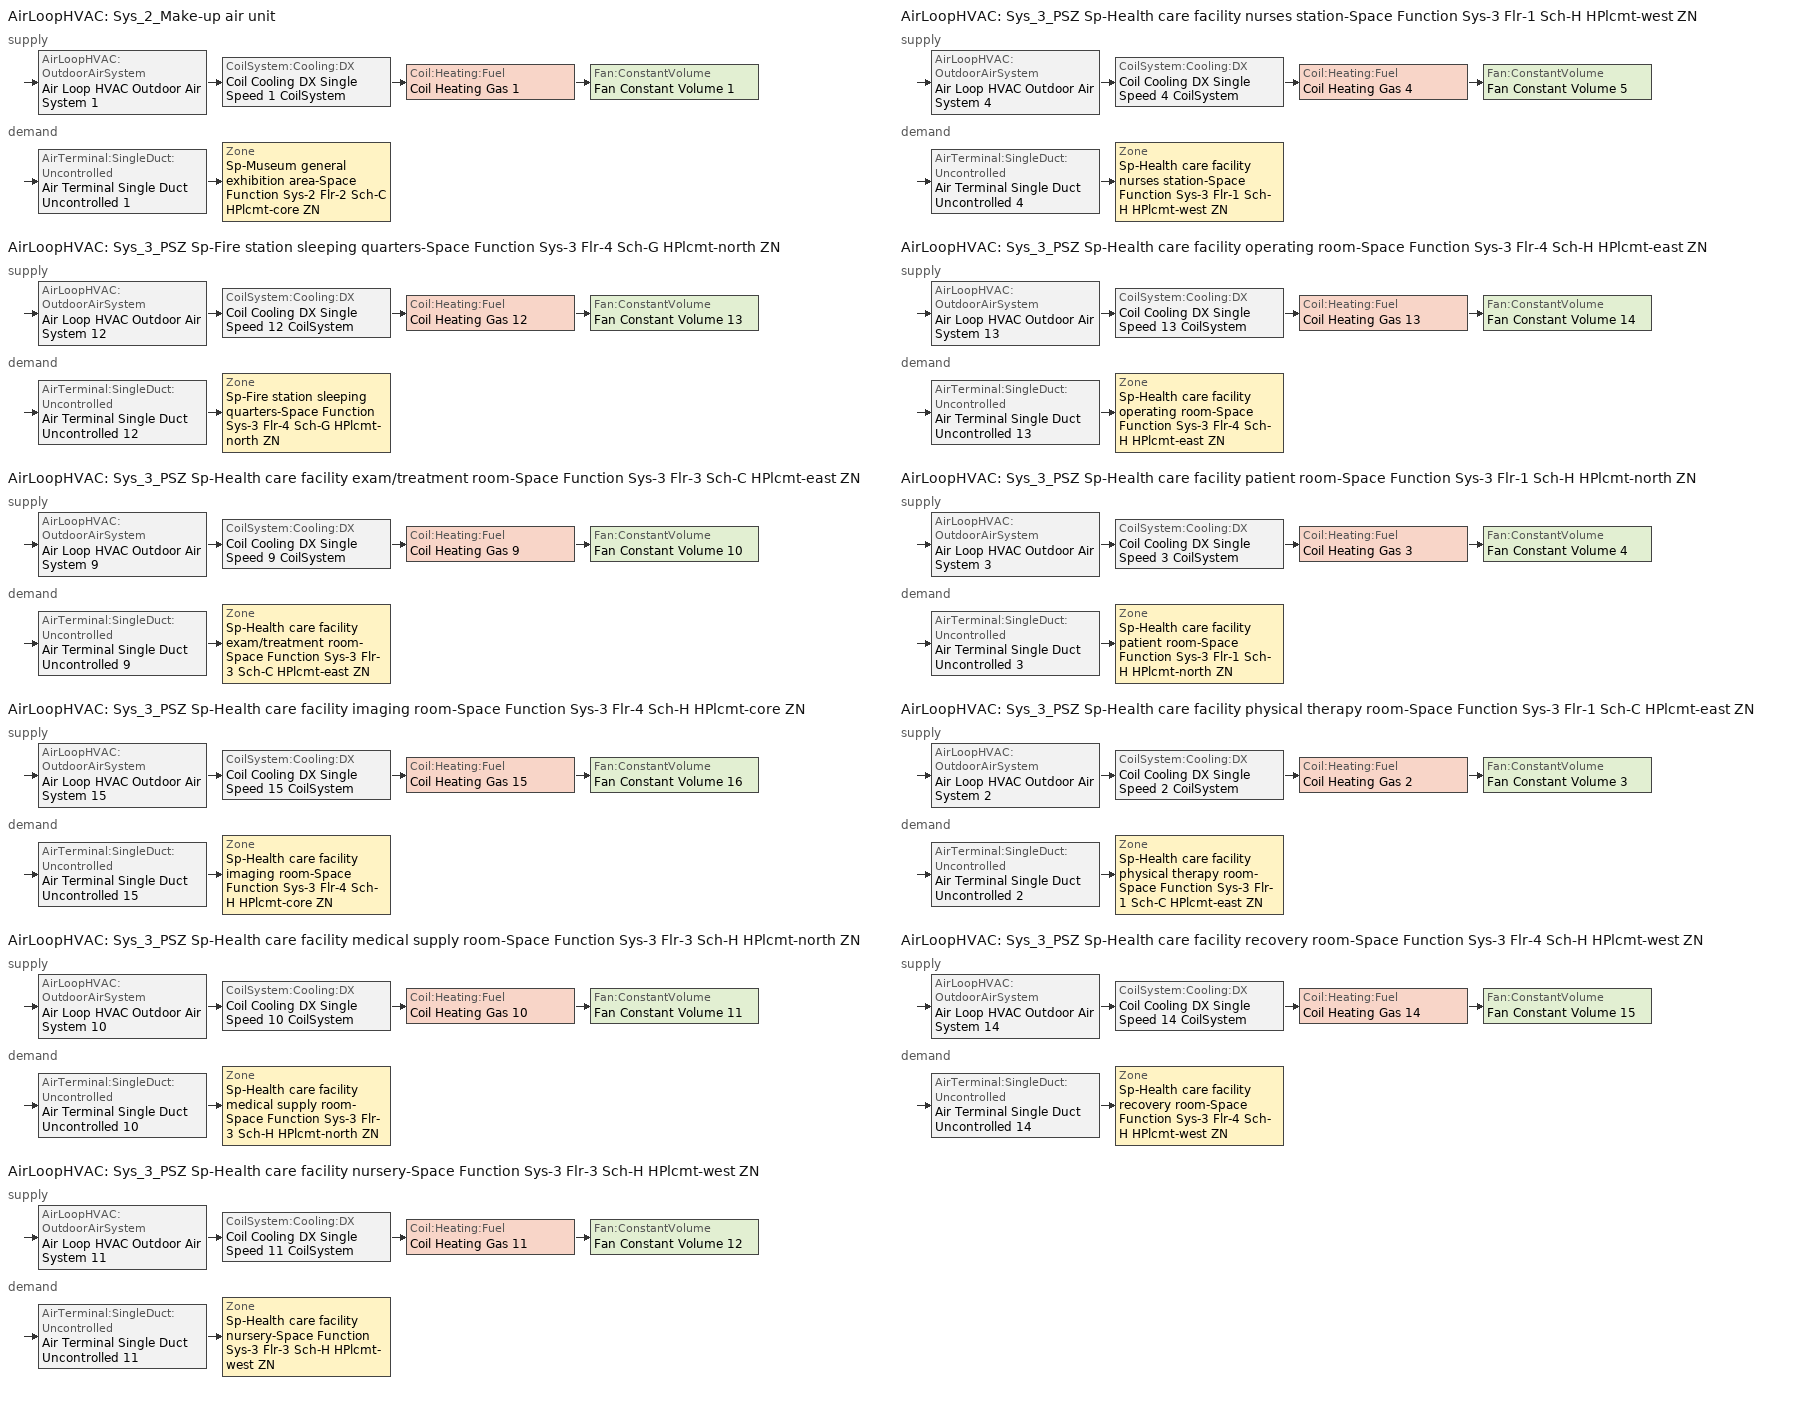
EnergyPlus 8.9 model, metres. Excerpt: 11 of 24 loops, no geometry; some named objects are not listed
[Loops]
AirLoopHVAC 'Sys_2_Make-up air unit'
 supply: AirLoopHVAC:OutdoorAirSystem 'Air Loop HVAC Outdoor Air System 1' > CoilSystem:Cooling:DX 'Coil Cooling DX Single Speed 1 CoilSystem' > Coil:Heating:Fuel 'Coil Heating Gas 1' > Fan:ConstantVolume 'Fan Constant Volume 1'
 demand: AirTerminal:SingleDuct:Uncontrolled 'Air Terminal Single Duct Uncontrolled 1' > Zone 'Sp-Museum general exhibition area-Space Function Sys-2 Flr-2 Sch-C HPlcmt-core ZN'
AirLoopHVAC 'Sys_3_PSZ Sp-Fire station sleeping quarters-Space Function Sys-3 Flr-4 Sch-G HPlcmt-north ZN'
 supply: AirLoopHVAC:OutdoorAirSystem 'Air Loop HVAC Outdoor Air System 12' > CoilSystem:Cooling:DX 'Coil Cooling DX Single Speed 12 CoilSystem' > Coil:Heating:Fuel 'Coil Heating Gas 12' > Fan:ConstantVolume 'Fan Constant Volume 13'
 demand: AirTerminal:SingleDuct:Uncontrolled 'Air Terminal Single Duct Uncontrolled 12' > Zone 'Sp-Fire station sleeping quarters-Space Function Sys-3 Flr-4 Sch-G HPlcmt-north ZN'
AirLoopHVAC 'Sys_3_PSZ Sp-Health care facility exam/treatment room-Space Function Sys-3 Flr-3 Sch-C HPlcmt-east ZN'
 supply: AirLoopHVAC:OutdoorAirSystem 'Air Loop HVAC Outdoor Air System 9' > CoilSystem:Cooling:DX 'Coil Cooling DX Single Speed 9 CoilSystem' > Coil:Heating:Fuel 'Coil Heating Gas 9' > Fan:ConstantVolume 'Fan Constant Volume 10'
 demand: AirTerminal:SingleDuct:Uncontrolled 'Air Terminal Single Duct Uncontrolled 9' > Zone 'Sp-Health care facility exam/treatment room-Space Function Sys-3 Flr-3 Sch-C HPlcmt-east ZN'
AirLoopHVAC 'Sys_3_PSZ Sp-Health care facility imaging room-Space Function Sys-3 Flr-4 Sch-H HPlcmt-core ZN'
 supply: AirLoopHVAC:OutdoorAirSystem 'Air Loop HVAC Outdoor Air System 15' > CoilSystem:Cooling:DX 'Coil Cooling DX Single Speed 15 CoilSystem' > Coil:Heating:Fuel 'Coil Heating Gas 15' > Fan:ConstantVolume 'Fan Constant Volume 16'
 demand: AirTerminal:SingleDuct:Uncontrolled 'Air Terminal Single Duct Uncontrolled 15' > Zone 'Sp-Health care facility imaging room-Space Function Sys-3 Flr-4 Sch-H HPlcmt-core ZN'
AirLoopHVAC 'Sys_3_PSZ Sp-Health care facility medical supply room-Space Function Sys-3 Flr-3 Sch-H HPlcmt-north ZN'
 supply: AirLoopHVAC:OutdoorAirSystem 'Air Loop HVAC Outdoor Air System 10' > CoilSystem:Cooling:DX 'Coil Cooling DX Single Speed 10 CoilSystem' > Coil:Heating:Fuel 'Coil Heating Gas 10' > Fan:ConstantVolume 'Fan Constant Volume 11'
 demand: AirTerminal:SingleDuct:Uncontrolled 'Air Terminal Single Duct Uncontrolled 10' > Zone 'Sp-Health care facility medical supply room-Space Function Sys-3 Flr-3 Sch-H HPlcmt-north ZN'
AirLoopHVAC 'Sys_3_PSZ Sp-Health care facility nursery-Space Function Sys-3 Flr-3 Sch-H HPlcmt-west ZN'
 supply: AirLoopHVAC:OutdoorAirSystem 'Air Loop HVAC Outdoor Air System 11' > CoilSystem:Cooling:DX 'Coil Cooling DX Single Speed 11 CoilSystem' > Coil:Heating:Fuel 'Coil Heating Gas 11' > Fan:ConstantVolume 'Fan Constant Volume 12'
 demand: AirTerminal:SingleDuct:Uncontrolled 'Air Terminal Single Duct Uncontrolled 11' > Zone 'Sp-Health care facility nursery-Space Function Sys-3 Flr-3 Sch-H HPlcmt-west ZN'
AirLoopHVAC 'Sys_3_PSZ Sp-Health care facility nurses station-Space Function Sys-3 Flr-1 Sch-H HPlcmt-west ZN'
 supply: AirLoopHVAC:OutdoorAirSystem 'Air Loop HVAC Outdoor Air System 4' > CoilSystem:Cooling:DX 'Coil Cooling DX Single Speed 4 CoilSystem' > Coil:Heating:Fuel 'Coil Heating Gas 4' > Fan:ConstantVolume 'Fan Constant Volume 5'
 demand: AirTerminal:SingleDuct:Uncontrolled 'Air Terminal Single Duct Uncontrolled 4' > Zone 'Sp-Health care facility nurses station-Space Function Sys-3 Flr-1 Sch-H HPlcmt-west ZN'
AirLoopHVAC 'Sys_3_PSZ Sp-Health care facility operating room-Space Function Sys-3 Flr-4 Sch-H HPlcmt-east ZN'
 supply: AirLoopHVAC:OutdoorAirSystem 'Air Loop HVAC Outdoor Air System 13' > CoilSystem:Cooling:DX 'Coil Cooling DX Single Speed 13 CoilSystem' > Coil:Heating:Fuel 'Coil Heating Gas 13' > Fan:ConstantVolume 'Fan Constant Volume 14'
 demand: AirTerminal:SingleDuct:Uncontrolled 'Air Terminal Single Duct Uncontrolled 13' > Zone 'Sp-Health care facility operating room-Space Function Sys-3 Flr-4 Sch-H HPlcmt-east ZN'
AirLoopHVAC 'Sys_3_PSZ Sp-Health care facility patient room-Space Function Sys-3 Flr-1 Sch-H HPlcmt-north ZN'
 supply: AirLoopHVAC:OutdoorAirSystem 'Air Loop HVAC Outdoor Air System 3' > CoilSystem:Cooling:DX 'Coil Cooling DX Single Speed 3 CoilSystem' > Coil:Heating:Fuel 'Coil Heating Gas 3' > Fan:ConstantVolume 'Fan Constant Volume 4'
 demand: AirTerminal:SingleDuct:Uncontrolled 'Air Terminal Single Duct Uncontrolled 3' > Zone 'Sp-Health care facility patient room-Space Function Sys-3 Flr-1 Sch-H HPlcmt-north ZN'
AirLoopHVAC 'Sys_3_PSZ Sp-Health care facility physical therapy room-Space Function Sys-3 Flr-1 Sch-C HPlcmt-east ZN'
 supply: AirLoopHVAC:OutdoorAirSystem 'Air Loop HVAC Outdoor Air System 2' > CoilSystem:Cooling:DX 'Coil Cooling DX Single Speed 2 CoilSystem' > Coil:Heating:Fuel 'Coil Heating Gas 2' > Fan:ConstantVolume 'Fan Constant Volume 3'
 demand: AirTerminal:SingleDuct:Uncontrolled 'Air Terminal Single Duct Uncontrolled 2' > Zone 'Sp-Health care facility physical therapy room-Space Function Sys-3 Flr-1 Sch-C HPlcmt-east ZN'
AirLoopHVAC 'Sys_3_PSZ Sp-Health care facility recovery room-Space Function Sys-3 Flr-4 Sch-H HPlcmt-west ZN'
 supply: AirLoopHVAC:OutdoorAirSystem 'Air Loop HVAC Outdoor Air System 14' > CoilSystem:Cooling:DX 'Coil Cooling DX Single Speed 14 CoilSystem' > Coil:Heating:Fuel 'Coil Heating Gas 14' > Fan:ConstantVolume 'Fan Constant Volume 15'
 demand: AirTerminal:SingleDuct:Uncontrolled 'Air Terminal Single Duct Uncontrolled 14' > Zone 'Sp-Health care facility recovery room-Space Function Sys-3 Flr-4 Sch-H HPlcmt-west ZN'
[ZoneControl:Thermostat] Control Object Type 1=ThermostatSetpoint:DualSetpoint
Name | Zone or ZoneList | Control Type Schedule | Control Name 1
Sp-Fire station sleeping quarters-Space Function Sys-3 Flr-4 Sch-G HPlcmt-north ZN Thermostat | Sp-Fire station sleeping quarters-Space Function Sys-3 Flr-4 Sch-G HPlcmt-north ZN | Sp-Fire station sleeping quarters-Space Function Sys-3 Flr-4 Sch-G HPlcmt-north ZN Thermostat Schedule | Space Function Fire station sleeping quarters Thermostat 2
Sp-Health care facility exam/treatment room-Space Function Sys-3 Flr-3 Sch-C HPlcmt-east ZN Thermostat | Sp-Health care facility exam/treatment room-Space Function Sys-3 Flr-3 Sch-C HPlcmt-east ZN | Sp-Health care facility exam/treatment room-Space Function Sys-3 Flr-3 Sch-C HPlcmt-east ZN Thermostat Schedule | Space Function Health care facility exam/treatment room Thermostat 2
Sp-Health care facility imaging room-Space Function Sys-3 Flr-4 Sch-H HPlcmt-core ZN Thermostat | Sp-Health care facility imaging room-Space Function Sys-3 Flr-4 Sch-H HPlcmt-core ZN | Sp-Health care facility imaging room-Space Function Sys-3 Flr-4 Sch-H HPlcmt-core ZN Thermostat Schedule | Space Function Health care facility imaging room Thermostat 2
Sp-Health care facility medical supply room-Space Function Sys-3 Flr-3 Sch-H HPlcmt-north ZN Thermostat | Sp-Health care facility medical supply room-Space Function Sys-3 Flr-3 Sch-H HPlcmt-north ZN | Sp-Health care facility medical supply room-Space Function Sys-3 Flr-3 Sch-H HPlcmt-north ZN Thermostat Schedule | Space Function Health care facility medical supply room Thermostat 2
Sp-Health care facility nursery-Space Function Sys-3 Flr-3 Sch-H HPlcmt-west ZN Thermostat | Sp-Health care facility nursery-Space Function Sys-3 Flr-3 Sch-H HPlcmt-west ZN | Sp-Health care facility nursery-Space Function Sys-3 Flr-3 Sch-H HPlcmt-west ZN Thermostat Schedule | Space Function Health care facility nursery Thermostat 2
Sp-Health care facility nurses station-Space Function Sys-3 Flr-1 Sch-H HPlcmt-west ZN Thermostat | Sp-Health care facility nurses station-Space Function Sys-3 Flr-1 Sch-H HPlcmt-west ZN | Sp-Health care facility nurses station-Space Function Sys-3 Flr-1 Sch-H HPlcmt-west ZN Thermostat Schedule | Space Function Health care facility nurses station Thermostat 2
Sp-Health care facility operating room-Space Function Sys-3 Flr-4 Sch-H HPlcmt-east ZN Thermostat | Sp-Health care facility operating room-Space Function Sys-3 Flr-4 Sch-H HPlcmt-east ZN | Sp-Health care facility operating room-Space Function Sys-3 Flr-4 Sch-H HPlcmt-east ZN Thermostat Schedule | Space Function Health care facility operating room Thermostat 2
Sp-Health care facility patient room-Space Function Sys-3 Flr-1 Sch-H HPlcmt-north ZN Thermostat | Sp-Health care facility patient room-Space Function Sys-3 Flr-1 Sch-H HPlcmt-north ZN | Sp-Health care facility patient room-Space Function Sys-3 Flr-1 Sch-H HPlcmt-north ZN Thermostat Schedule | Space Function Health care facility patient room Thermostat 2
Sp-Health care facility physical therapy room-Space Function Sys-3 Flr-1 Sch-C HPlcmt-east ZN Thermostat | Sp-Health care facility physical therapy room-Space Function Sys-3 Flr-1 Sch-C HPlcmt-east ZN | Sp-Health care facility physical therapy room-Space Function Sys-3 Flr-1 Sch-C HPlcmt-east ZN Thermostat Schedule | Space Function Health care facility physical therapy room Thermostat 2
Sp-Health care facility recovery room-Space Function Sys-3 Flr-4 Sch-H HPlcmt-west ZN Thermostat | Sp-Health care facility recovery room-Space Function Sys-3 Flr-4 Sch-H HPlcmt-west ZN | Sp-Health care facility recovery room-Space Function Sys-3 Flr-4 Sch-H HPlcmt-west ZN Thermostat Schedule | Space Function Health care facility recovery room Thermostat 2
Sp-Museum general exhibition area-Space Function Sys-2 Flr-2 Sch-C HPlcmt-core ZN Thermostat | Sp-Museum general exhibition area-Space Function Sys-2 Flr-2 Sch-C HPlcmt-core ZN | Sp-Museum general exhibition area-Space Function Sys-2 Flr-2 Sch-C HPlcmt-core ZN Thermostat Schedule | Space Function Museum general exhibition area Thermostat 2
[ThermostatSetpoint:DualSetpoint]
Name | Heating Setpoint Temperature Schedule | Cooling Setpoint Temperature Schedule
Space Function Fire station sleeping quarters Thermostat 2 | NECB-G-Thermostat Setpoint-Heating | NECB-G-Thermostat Setpoint-Cooling
Space Function Health care facility exam/treatment room Thermostat 2; Space Function Health care facility physical therapy room Thermostat 2; Space Function Museum general exhibition area Thermostat 2 | NECB-C-Thermostat Setpoint-Heating | NECB-C-Thermostat Setpoint-Cooling
Space Function Health care facility imaging room Thermostat 2; Space Function Health care facility medical supply room Thermostat 2; Space Function Health care facility nursery Thermostat 2; Space Function Health care facility nurses station Thermostat 2; Space Function Health care facility operating room Thermostat 2; Space Function Health care facility patient room Thermostat 2; Space Function Health care facility recovery room Thermostat 2 | NECB-H-Thermostat Setpoint-Heating | NECB-H-Thermostat Setpoint-Cooling
[AirTerminal:SingleDuct:Uncontrolled] Availability Schedule=Always On Discrete; Maximum Air Flow Rate {m3/s}=AutoSize
Air Terminal Single Duct Uncontrolled 12; Air Terminal Single Duct Uncontrolled 9; Air Terminal Single Duct Uncontrolled 15; Air Terminal Single Duct Uncontrolled 10; Air Terminal Single Duct Uncontrolled 11; Air Terminal Single Duct Uncontrolled 4; Air Terminal Single Duct Uncontrolled 13; Air Terminal Single Duct Uncontrolled 3; Air Terminal Single Duct Uncontrolled 2; Air Terminal Single Duct Uncontrolled 14; Air Terminal Single Duct Uncontrolled 1
[Zone equipment]
Sp-Fire station sleeping quarters-Space Function Sys-3 Flr-4 Sch-G HPlcmt-north ZN: Air Terminal Single Duct Uncontrolled 12, Zone HVAC Baseboard Convective Water 11
Sp-Health care facility exam/treatment room-Space Function Sys-3 Flr-3 Sch-C HPlcmt-east ZN: Air Terminal Single Duct Uncontrolled 9, Zone HVAC Baseboard Convective Water 8
Sp-Health care facility imaging room-Space Function Sys-3 Flr-4 Sch-H HPlcmt-core ZN: Air Terminal Single Duct Uncontrolled 15, Zone HVAC Baseboard Convective Water 14
Sp-Health care facility medical supply room-Space Function Sys-3 Flr-3 Sch-H HPlcmt-north ZN: Air Terminal Single Duct Uncontrolled 10, Zone HVAC Baseboard Convective Water 9
Sp-Health care facility nursery-Space Function Sys-3 Flr-3 Sch-H HPlcmt-west ZN: Air Terminal Single Duct Uncontrolled 11, Zone HVAC Baseboard Convective Water 10
Sp-Health care facility nurses station-Space Function Sys-3 Flr-1 Sch-H HPlcmt-west ZN: Air Terminal Single Duct Uncontrolled 4, Zone HVAC Baseboard Convective Water 3
Sp-Health care facility operating room-Space Function Sys-3 Flr-4 Sch-H HPlcmt-east ZN: Air Terminal Single Duct Uncontrolled 13, Zone HVAC Baseboard Convective Water 12
Sp-Health care facility patient room-Space Function Sys-3 Flr-1 Sch-H HPlcmt-north ZN: Air Terminal Single Duct Uncontrolled 3, Zone HVAC Baseboard Convective Water 2
Sp-Health care facility physical therapy room-Space Function Sys-3 Flr-1 Sch-C HPlcmt-east ZN: Air Terminal Single Duct Uncontrolled 2, Zone HVAC Baseboard Convective Water 1
Sp-Health care facility recovery room-Space Function Sys-3 Flr-4 Sch-H HPlcmt-west ZN: Air Terminal Single Duct Uncontrolled 14, Zone HVAC Baseboard Convective Water 13
Sp-Museum general exhibition area-Space Function Sys-2 Flr-2 Sch-C HPlcmt-core ZN: Zone HVAC Four Pipe Fan Coil 1, Air Terminal Single Duct Uncontrolled 1
[Sizing:Zone] Zone Cooling Design Supply Air Temperature Input Method=SupplyAirTemperature; Zone Cooling Design Supply Air Temperature {C}=13; Zone Cooling Design Supply Air Temperature Difference {deltaC}=11.11; Zone Heating Design Supply Air Temperature Input Method=SupplyAirTemperature; Zone Heating Design Supply Air Temperature {C}=43; Zone Heating Design Supply Air Temperature Difference {deltaC}=11.11; Zone Cooling Design Supply Air Humidity Ratio {kgWater/kgDryAir}=0.0085; Zone Heating Design Supply Air Humidity Ratio {kgWater/kgDryAir}=0.008; Zone Heating Sizing Factor=1.3; Zone Cooling Sizing Factor=1.1; Cooling Design Air Flow Method=DesignDay; Cooling Design Air Flow Rate {m3/s}=0; Cooling Minimum Air Flow per Zone Floor Area {m3/s-m2}=0.000762; Cooling Minimum Air Flow {m3/s}=0; Cooling Minimum Air Flow Fraction=0; Heating Design Air Flow Method=DesignDay; Heating Design Air Flow Rate {m3/s}=0; Heating Maximum Air Flow per Zone Floor Area {m3/s-m2}=0.002032; Heating Maximum Air Flow {m3/s}=0.141576; Heating Maximum Air Flow Fraction=0.3; Account for Dedicated Outdoor Air System=No
Name | Design Specification Outdoor Air Object | Design Specification Zone Air Distribution Object
Sp-Fire station sleeping quarters-Space Function Sys-3 Flr-4 Sch-G HPlcmt-north ZN | Space Function Fire station sleeping quarters Ventilation | Sp-Fire station sleeping quarters-Space Function Sys-3 Flr-4 Sch-G HPlcmt-north ZN Design Spec Zone Air Dist
Sp-Health care facility exam/treatment room-Space Function Sys-3 Flr-3 Sch-C HPlcmt-east ZN | Space Function Health care facility exam/treatment room Ventilation | Sp-Health care facility exam/treatment room-Space Function Sys-3 Flr-3 Sch-C HPlcmt-east ZN Design Spec Zone Air Dist
Sp-Health care facility imaging room-Space Function Sys-3 Flr-4 Sch-H HPlcmt-core ZN | Space Function Health care facility imaging room Ventilation | Sp-Health care facility imaging room-Space Function Sys-3 Flr-4 Sch-H HPlcmt-core ZN Design Spec Zone Air Dist
Sp-Health care facility medical supply room-Space Function Sys-3 Flr-3 Sch-H HPlcmt-north ZN | Space Function Health care facility medical supply room Ventilation | Sp-Health care facility medical supply room-Space Function Sys-3 Flr-3 Sch-H HPlcmt-north ZN Design Spec Zone Air Dist
Sp-Health care facility nursery-Space Function Sys-3 Flr-3 Sch-H HPlcmt-west ZN | Space Function Health care facility nursery Ventilation | Sp-Health care facility nursery-Space Function Sys-3 Flr-3 Sch-H HPlcmt-west ZN Design Spec Zone Air Dist
Sp-Health care facility nurses station-Space Function Sys-3 Flr-1 Sch-H HPlcmt-west ZN | Space Function Health care facility nurses station Ventilation | Sp-Health care facility nurses station-Space Function Sys-3 Flr-1 Sch-H HPlcmt-west ZN Design Spec Zone Air Dist
Sp-Health care facility operating room-Space Function Sys-3 Flr-4 Sch-H HPlcmt-east ZN | Space Function Health care facility operating room Ventilation | Sp-Health care facility operating room-Space Function Sys-3 Flr-4 Sch-H HPlcmt-east ZN Design Spec Zone Air Dist
Sp-Health care facility patient room-Space Function Sys-3 Flr-1 Sch-H HPlcmt-north ZN | Space Function Health care facility patient room Ventilation | Sp-Health care facility patient room-Space Function Sys-3 Flr-1 Sch-H HPlcmt-north ZN Design Spec Zone Air Dist
Sp-Health care facility physical therapy room-Space Function Sys-3 Flr-1 Sch-C HPlcmt-east ZN | Space Function Health care facility physical therapy room Ventilation | Sp-Health care facility physical therapy room-Space Function Sys-3 Flr-1 Sch-C HPlcmt-east ZN Design Spec Zone Air Dist
Sp-Health care facility recovery room-Space Function Sys-3 Flr-4 Sch-H HPlcmt-west ZN | Space Function Health care facility recovery room Ventilation | Sp-Health care facility recovery room-Space Function Sys-3 Flr-4 Sch-H HPlcmt-west ZN Design Spec Zone Air Dist
Sp-Museum general exhibition area-Space Function Sys-2 Flr-2 Sch-C HPlcmt-core ZN | Space Function Museum general exhibition area Ventilation | Sp-Museum general exhibition area-Space Function Sys-2 Flr-2 Sch-C HPlcmt-core ZN Design Spec Zone Air Dist
[DesignSpecification:ZoneAirDistribution] Zone Air Distribution Effectiveness in Cooling Mode=1; Zone Air Distribution Effectiveness in Heating Mode=1
Sp-Fire station sleeping quarters-Space Function Sys-3 Flr-4 Sch-G HPlcmt-north ZN Design Spec Zone Air Dist; Sp-Health care facility exam/treatment room-Space Function Sys-3 Flr-3 Sch-C HPlcmt-east ZN Design Spec Zone Air Dist; Sp-Health care facility imaging room-Space Function Sys-3 Flr-4 Sch-H HPlcmt-core ZN Design Spec Zone Air Dist; Sp-Health care facility medical supply room-Space Function Sys-3 Flr-3 Sch-H HPlcmt-north ZN Design Spec Zone Air Dist; Sp-Health care facility nursery-Space Function Sys-3 Flr-3 Sch-H HPlcmt-west ZN Design Spec Zone Air Dist; Sp-Health care facility nurses station-Space Function Sys-3 Flr-1 Sch-H HPlcmt-west ZN Design Spec Zone Air Dist; Sp-Health care facility operating room-Space Function Sys-3 Flr-4 Sch-H HPlcmt-east ZN Design Spec Zone Air Dist; Sp-Health care facility patient room-Space Function Sys-3 Flr-1 Sch-H HPlcmt-north ZN Design Spec Zone Air Dist; Sp-Health care facility physical therapy room-Space Function Sys-3 Flr-1 Sch-C HPlcmt-east ZN Design Spec Zone Air Dist; Sp-Health care facility recovery room-Space Function Sys-3 Flr-4 Sch-H HPlcmt-west ZN Design Spec Zone Air Dist; Sp-Museum general exhibition area-Space Function Sys-2 Flr-2 Sch-C HPlcmt-core ZN Design Spec Zone Air Dist
[Controller:MechanicalVentilation] Availability Schedule=Always On Discrete; Demand Controlled Ventilation=No; System Outdoor Air Method=ZoneSum
Name | Zone Name 1 | Design Specification Outdoor Air Object Name 1 | Design Specification Zone Air Distribution Object Name 1
Controller Mechanical Ventilation 12 | Sp-Fire station sleeping quarters-Space Function Sys-3 Flr-4 Sch-G HPlcmt-north ZN | Space Function Fire station sleeping quarters Ventilation | Sp-Fire station sleeping quarters-Space Function Sys-3 Flr-4 Sch-G HPlcmt-north ZN Design Spec Zone Air Dist
Controller Mechanical Ventilation 9 | Sp-Health care facility exam/treatment room-Space Function Sys-3 Flr-3 Sch-C HPlcmt-east ZN | Space Function Health care facility exam/treatment room Ventilation | Sp-Health care facility exam/treatment room-Space Function Sys-3 Flr-3 Sch-C HPlcmt-east ZN Design Spec Zone Air Dist
Controller Mechanical Ventilation 15 | Sp-Health care facility imaging room-Space Function Sys-3 Flr-4 Sch-H HPlcmt-core ZN | Space Function Health care facility imaging room Ventilation | Sp-Health care facility imaging room-Space Function Sys-3 Flr-4 Sch-H HPlcmt-core ZN Design Spec Zone Air Dist
Controller Mechanical Ventilation 10 | Sp-Health care facility medical supply room-Space Function Sys-3 Flr-3 Sch-H HPlcmt-north ZN | Space Function Health care facility medical supply room Ventilation | Sp-Health care facility medical supply room-Space Function Sys-3 Flr-3 Sch-H HPlcmt-north ZN Design Spec Zone Air Dist
Controller Mechanical Ventilation 11 | Sp-Health care facility nursery-Space Function Sys-3 Flr-3 Sch-H HPlcmt-west ZN | Space Function Health care facility nursery Ventilation | Sp-Health care facility nursery-Space Function Sys-3 Flr-3 Sch-H HPlcmt-west ZN Design Spec Zone Air Dist
Controller Mechanical Ventilation 4 | Sp-Health care facility nurses station-Space Function Sys-3 Flr-1 Sch-H HPlcmt-west ZN | Space Function Health care facility nurses station Ventilation | Sp-Health care facility nurses station-Space Function Sys-3 Flr-1 Sch-H HPlcmt-west ZN Design Spec Zone Air Dist
Controller Mechanical Ventilation 13 | Sp-Health care facility operating room-Space Function Sys-3 Flr-4 Sch-H HPlcmt-east ZN | Space Function Health care facility operating room Ventilation | Sp-Health care facility operating room-Space Function Sys-3 Flr-4 Sch-H HPlcmt-east ZN Design Spec Zone Air Dist
Controller Mechanical Ventilation 3 | Sp-Health care facility patient room-Space Function Sys-3 Flr-1 Sch-H HPlcmt-north ZN | Space Function Health care facility patient room Ventilation | Sp-Health care facility patient room-Space Function Sys-3 Flr-1 Sch-H HPlcmt-north ZN Design Spec Zone Air Dist
Controller Mechanical Ventilation 2 | Sp-Health care facility physical therapy room-Space Function Sys-3 Flr-1 Sch-C HPlcmt-east ZN | Space Function Health care facility physical therapy room Ventilation | Sp-Health care facility physical therapy room-Space Function Sys-3 Flr-1 Sch-C HPlcmt-east ZN Design Spec Zone Air Dist
Controller Mechanical Ventilation 14 | Sp-Health care facility recovery room-Space Function Sys-3 Flr-4 Sch-H HPlcmt-west ZN | Space Function Health care facility recovery room Ventilation | Sp-Health care facility recovery room-Space Function Sys-3 Flr-4 Sch-H HPlcmt-west ZN Design Spec Zone Air Dist
Controller Mechanical Ventilation 1 | Sp-Museum general exhibition area-Space Function Sys-2 Flr-2 Sch-C HPlcmt-core ZN | Space Function Museum general exhibition area Ventilation | Sp-Museum general exhibition area-Space Function Sys-2 Flr-2 Sch-C HPlcmt-core ZN Design Spec Zone Air Dist
[DesignSpecification:OutdoorAir] Outdoor Air Method=Sum; Outdoor Air Flow per Person {m3/s-person}=0; Outdoor Air Flow per Zone {m3/s}=0; Outdoor Air Flow Air Changes per Hour {1/hr}=0
Name | Outdoor Air Flow per Zone Floor Area {m3/s-m2}
Space Function Fire station sleeping quarters Ventilation | 0.0008128
Space Function Health care facility exam/treatment room Ventilation; Space Function Health care facility medical supply room Ventilation; Space Function Health care facility nursery Ventilation; Space Function Health care facility nurses station Ventilation; Space Function Health care facility patient room Ventilation | 0.001524
Space Function Health care facility imaging room Ventilation; Space Function Health care facility physical therapy room Ventilation | 0.002286
Space Function Health care facility operating room Ventilation; Space Function Health care facility recovery room Ventilation | 0.004572
Space Function Museum general exhibition area Ventilation | 0.0018288
[Fan:ConstantVolume] Availability Schedule=Always On Discrete; Fan Total Efficiency=0.7; Pressure Rise {Pa}=250; Maximum Flow Rate {m3/s}=AutoSize; Motor Efficiency=0.9; Motor In Airstream Fraction=1
Fan Constant Volume 1; Fan Constant Volume 13; Fan Constant Volume 10; Fan Constant Volume 16; Fan Constant Volume 11; Fan Constant Volume 12; Fan Constant Volume 5; Fan Constant Volume 14; Fan Constant Volume 4; Fan Constant Volume 3; Fan Constant Volume 15
[AirLoopHVAC] Design Supply Air Flow Rate {m3/s}=AutoSize
Sys_2_Make-up air unit; Sys_3_PSZ Sp-Fire station sleeping quarters-Space Function Sys-3 Flr-4 Sch-G HPlcmt-north ZN; Sys_3_PSZ Sp-Health care facility exam/treatment room-Space Function Sys-3 Flr-3 Sch-C HPlcmt-east ZN; Sys_3_PSZ Sp-Health care facility imaging room-Space Function Sys-3 Flr-4 Sch-H HPlcmt-core ZN; Sys_3_PSZ Sp-Health care facility medical supply room-Space Function Sys-3 Flr-3 Sch-H HPlcmt-north ZN; Sys_3_PSZ Sp-Health care facility nursery-Space Function Sys-3 Flr-3 Sch-H HPlcmt-west ZN; Sys_3_PSZ Sp-Health care facility nurses station-Space Function Sys-3 Flr-1 Sch-H HPlcmt-west ZN; Sys_3_PSZ Sp-Health care facility operating room-Space Function Sys-3 Flr-4 Sch-H HPlcmt-east ZN; Sys_3_PSZ Sp-Health care facility patient room-Space Function Sys-3 Flr-1 Sch-H HPlcmt-north ZN; Sys_3_PSZ Sp-Health care facility physical therapy room-Space Function Sys-3 Flr-1 Sch-C HPlcmt-east ZN; Sys_3_PSZ Sp-Health care facility recovery room-Space Function Sys-3 Flr-4 Sch-H HPlcmt-west ZN
[Sizing:System] Type of Load to Size On=Sensible; Design Outdoor Air Flow Rate {m3/s}=Autosize; Central Heating Maximum System Air Flow Ratio=1; Preheat Design Temperature {C}=7; Preheat Design Humidity Ratio {kgWater/kgDryAir}=0.008; Precool Design Temperature {C}=13; Precool Design Humidity Ratio {kgWater/kgDryAir}=0.008; Central Cooling Design Supply Air Temperature {C}=13; Type of Zone Sum to Use=NonCoincident; 100% Outdoor Air in Cooling=No; 100% Outdoor Air in Heating=No; Central Cooling Design Supply Air Humidity Ratio {kgWater/kgDryAir}=0.0085; Central Heating Design Supply Air Humidity Ratio {kgWater/kgDryAir}=0.008; Cooling Supply Air Flow Rate Method=DesignDay; Cooling Supply Air Flow Rate {m3/s}=0; Cooling Supply Air Flow Rate Per Floor Area {m3/s-m2}=0.00996765; Cooling Fraction of Autosized Cooling Supply Air Flow Rate=1; Cooling Supply Air Flow Rate Per Unit Cooling Capacity {m3/s-W}=3.94755e-05; Heating Supply Air Flow Rate Method=DesignDay; Heating Supply Air Flow Rate {m3/s}=0; Heating Supply Air Flow Rate Per Floor Area {m3/s-m2}=0.00996765; Heating Fraction of Autosized Heating Supply Air Flow Rate=1; Heating Fraction of Autosized Cooling Supply Air Flow Rate=1; Heating Supply Air Flow Rate Per Unit Heating Capacity {m3/s-W}=3.15882e-05; System Outdoor Air Method=ZoneSum; Zone Maximum Outdoor Air Fraction=1; Cooling Design Capacity Method=CoolingDesignCapacity; Cooling Design Capacity {W}=Autosize; Cooling Design Capacity Per Floor Area {W/m2}=234.7; Fraction of Autosized Cooling Design Capacity=1; Heating Design Capacity Method=HeatingDesignCapacity; Heating Design Capacity {W}=Autosize; Heating Design Capacity Per Floor Area {W/m2}=157; Fraction of Autosized Heating Design Capacity=1; Central Cooling Capacity Control Method=OnOff
Name | Central Heating Design Supply Air Temperature {C}
Sys_2_Make-up air unit | 13.1
Sys_3_PSZ Sp-Fire station sleeping quarters-Space Function Sys-3 Flr-4 Sch-G HPlcmt-north ZN; Sys_3_PSZ Sp-Health care facility exam/treatment room-Space Function Sys-3 Flr-3 Sch-C HPlcmt-east ZN; Sys_3_PSZ Sp-Health care facility imaging room-Space Function Sys-3 Flr-4 Sch-H HPlcmt-core ZN; Sys_3_PSZ Sp-Health care facility medical supply room-Space Function Sys-3 Flr-3 Sch-H HPlcmt-north ZN; Sys_3_PSZ Sp-Health care facility nursery-Space Function Sys-3 Flr-3 Sch-H HPlcmt-west ZN; Sys_3_PSZ Sp-Health care facility nurses station-Space Function Sys-3 Flr-1 Sch-H HPlcmt-west ZN; Sys_3_PSZ Sp-Health care facility operating room-Space Function Sys-3 Flr-4 Sch-H HPlcmt-east ZN; Sys_3_PSZ Sp-Health care facility patient room-Space Function Sys-3 Flr-1 Sch-H HPlcmt-north ZN; Sys_3_PSZ Sp-Health care facility physical therapy room-Space Function Sys-3 Flr-1 Sch-C HPlcmt-east ZN; Sys_3_PSZ Sp-Health care facility recovery room-Space Function Sys-3 Flr-4 Sch-H HPlcmt-west ZN | 43
[Controller:OutdoorAir] Minimum Outdoor Air Flow Rate {m3/s}=Autosize; Maximum Outdoor Air Flow Rate {m3/s}=Autosize; Economizer Control Type=NoEconomizer; Economizer Control Action Type=ModulateFlow; Economizer Maximum Limit Dry-Bulb Temperature {C}=28; Economizer Maximum Limit Enthalpy {J/kg}=64000; Economizer Minimum Limit Dry-Bulb Temperature {C}=-100; Lockout Type=NoLockout; Minimum Limit Type=FixedMinimum; High Humidity Control=No; Control High Indoor Humidity Based on Outdoor Humidity Ratio=Yes; Heat Recovery Bypass Control Type=BypassWhenWithinEconomizerLimits
Name | Mechanical Ventilation Controller
Controller Outdoor Air 1 | Controller Mechanical Ventilation 1
Controller Outdoor Air 12 | Controller Mechanical Ventilation 12
Controller Outdoor Air 9 | Controller Mechanical Ventilation 9
Controller Outdoor Air 15 | Controller Mechanical Ventilation 15
Controller Outdoor Air 10 | Controller Mechanical Ventilation 10
Controller Outdoor Air 11 | Controller Mechanical Ventilation 11
Controller Outdoor Air 4 | Controller Mechanical Ventilation 4
Controller Outdoor Air 13 | Controller Mechanical Ventilation 13
Controller Outdoor Air 3 | Controller Mechanical Ventilation 3
Controller Outdoor Air 2 | Controller Mechanical Ventilation 2
Controller Outdoor Air 14 | Controller Mechanical Ventilation 14
[SetpointManager:MixedAir] Control Variable=Temperature
Node 70 OS Default SPM; Node 69 OS Default SPM; Node 68 OS Default SPM; Node 215 OS Default SPM; Node 214 OS Default SPM; Node 213 OS Default SPM; Node 176 OS Default SPM; Node 175 OS Default SPM; Node 174 OS Default SPM; Node 254 OS Default SPM; Node 253 OS Default SPM; Node 252 OS Default SPM; Node 189 OS Default SPM; Node 188 OS Default SPM; Node 187 OS Default SPM; Node 202 OS Default SPM; Node 201 OS Default SPM; Node 200 OS Default SPM; Node 111 OS Default SPM; Node 110 OS Default SPM; Node 109 OS Default SPM; Node 228 OS Default SPM; Node 227 OS Default SPM; Node 226 OS Default SPM; Node 98 OS Default SPM; Node 97 OS Default SPM; Node 96 OS Default SPM; Node 85 OS Default SPM; Node 84 OS Default SPM; Node 83 OS Default SPM; Node 241 OS Default SPM; Node 240 OS Default SPM; Node 239 OS Default SPM
[CoilSystem:Cooling:DX]
Name | Availability Schedule | Cooling Coil
Coil Cooling DX Single Speed 1 CoilSystem | tpfc_clg_availability | Coil Cooling DX Single Speed 1
Coil Cooling DX Single Speed 12 CoilSystem | Always On Discrete | Coil Cooling DX Single Speed 12
Coil Cooling DX Single Speed 9 CoilSystem | Always On Discrete | Coil Cooling DX Single Speed 9
Coil Cooling DX Single Speed 15 CoilSystem | Always On Discrete | Coil Cooling DX Single Speed 15
Coil Cooling DX Single Speed 10 CoilSystem | Always On Discrete | Coil Cooling DX Single Speed 10
Coil Cooling DX Single Speed 11 CoilSystem | Always On Discrete | Coil Cooling DX Single Speed 11
Coil Cooling DX Single Speed 4 CoilSystem | Always On Discrete | Coil Cooling DX Single Speed 4
Coil Cooling DX Single Speed 13 CoilSystem | Always On Discrete | Coil Cooling DX Single Speed 13
Coil Cooling DX Single Speed 3 CoilSystem | Always On Discrete | Coil Cooling DX Single Speed 3
Coil Cooling DX Single Speed 2 CoilSystem | Always On Discrete | Coil Cooling DX Single Speed 2
Coil Cooling DX Single Speed 14 CoilSystem | Always On Discrete | Coil Cooling DX Single Speed 14
[Coil:Cooling:DX:SingleSpeed] Gross Rated Total Cooling Capacity {W}=Autosize; Gross Rated Sensible Heat Ratio=Autosize; Gross Rated Cooling COP {W/W}=3; Rated Air Flow Rate {m3/s}=Autosize; Rated Evaporator Fan Power Per Volume Flow Rate {W/(m3/s)}=773.3; Condenser Type=AirCooled; Evaporative Condenser Effectiveness=0; Evaporative Condenser Air Flow Rate {m3/s}=Autosize; Evaporative Condenser Pump Rated Power Consumption {W}=Autosize; Crankcase Heater Capacity {W}=0; Maximum Outdoor Dry-Bulb Temperature for Crankcase Heater Operation {C}=0; Basin Heater Capacity {W/K}=0; Basin Heater Setpoint Temperature {C}=10
Name | Availability Schedule | Total Cooling Capacity Function of Temperature Curve | Total Cooling Capacity Function of Flow Fraction Curve | Energy Input Ratio Function of Temperature Curve | Energy Input Ratio Function of Flow Fraction Curve | Part Load Fraction Correlation Curve
Coil Cooling DX Single Speed 1 | tpfc_clg_availability | Curve Biquadratic 5 | Curve Quadratic 3 | Curve Biquadratic 6 | Curve Quadratic 4 | Curve Cubic 1
Coil Cooling DX Single Speed 12 | Always On Discrete | Curve Biquadratic 27 | Curve Quadratic 35 | Curve Biquadratic 28 | Curve Quadratic 36 | Curve Quadratic 37
Coil Cooling DX Single Speed 9 | Always On Discrete | Curve Biquadratic 21 | Curve Quadratic 26 | Curve Biquadratic 22 | Curve Quadratic 27 | Curve Quadratic 28
Coil Cooling DX Single Speed 15 | Always On Discrete | Curve Biquadratic 33 | Curve Quadratic 44 | Curve Biquadratic 34 | Curve Quadratic 45 | Curve Quadratic 46
Coil Cooling DX Single Speed 10 | Always On Discrete | Curve Biquadratic 23 | Curve Quadratic 29 | Curve Biquadratic 24 | Curve Quadratic 30 | Curve Quadratic 31
Coil Cooling DX Single Speed 11 | Always On Discrete | Curve Biquadratic 25 | Curve Quadratic 32 | Curve Biquadratic 26 | Curve Quadratic 33 | Curve Quadratic 34
Coil Cooling DX Single Speed 4 | Always On Discrete | Curve Biquadratic 11 | Curve Quadratic 11 | Curve Biquadratic 12 | Curve Quadratic 12 | Curve Quadratic 13
Coil Cooling DX Single Speed 13 | Always On Discrete | Curve Biquadratic 29 | Curve Quadratic 38 | Curve Biquadratic 30 | Curve Quadratic 39 | Curve Quadratic 40
Coil Cooling DX Single Speed 3 | Always On Discrete | Curve Biquadratic 9 | Curve Quadratic 8 | Curve Biquadratic 10 | Curve Quadratic 9 | Curve Quadratic 10
Coil Cooling DX Single Speed 2 | Always On Discrete | Curve Biquadratic 7 | Curve Quadratic 5 | Curve Biquadratic 8 | Curve Quadratic 6 | Curve Quadratic 7
Coil Cooling DX Single Speed 14 | Always On Discrete | Curve Biquadratic 31 | Curve Quadratic 41 | Curve Biquadratic 32 | Curve Quadratic 42 | Curve Quadratic 43
[Coil:Heating:Fuel] Availability Schedule=Always On Discrete; Fuel Type=NaturalGas; Burner Efficiency=0.8; Nominal Capacity {W}=AutoSize; Parasitic Electric Load {W}=0; Parasitic Fuel Load {W}=0
Coil Heating Gas 1; Coil Heating Gas 12; Coil Heating Gas 9; Coil Heating Gas 15; Coil Heating Gas 10; Coil Heating Gas 11; Coil Heating Gas 4; Coil Heating Gas 13; Coil Heating Gas 3; Coil Heating Gas 2; Coil Heating Gas 14
[SetpointManager:SingleZone:Reheat] Control Variable=Temperature
Name | Minimum Supply Air Temperature {C} | Maximum Supply Air Temperature {C} | Control Zone
Setpoint Manager Single Zone Reheat 1 | 13.1 | 13 | Sp-Museum general exhibition area-Space Function Sys-2 Flr-2 Sch-C HPlcmt-core ZN
Setpoint Manager Single Zone Reheat 12 | 13 | 43 | Sp-Fire station sleeping quarters-Space Function Sys-3 Flr-4 Sch-G HPlcmt-north ZN
Setpoint Manager Single Zone Reheat 9 | 13 | 43 | Sp-Health care facility exam/treatment room-Space Function Sys-3 Flr-3 Sch-C HPlcmt-east ZN
Setpoint Manager Single Zone Reheat 15 | 13 | 43 | Sp-Health care facility imaging room-Space Function Sys-3 Flr-4 Sch-H HPlcmt-core ZN
Setpoint Manager Single Zone Reheat 10 | 13 | 43 | Sp-Health care facility medical supply room-Space Function Sys-3 Flr-3 Sch-H HPlcmt-north ZN
Setpoint Manager Single Zone Reheat 11 | 13 | 43 | Sp-Health care facility nursery-Space Function Sys-3 Flr-3 Sch-H HPlcmt-west ZN
Setpoint Manager Single Zone Reheat 4 | 13 | 43 | Sp-Health care facility nurses station-Space Function Sys-3 Flr-1 Sch-H HPlcmt-west ZN
Setpoint Manager Single Zone Reheat 13 | 13 | 43 | Sp-Health care facility operating room-Space Function Sys-3 Flr-4 Sch-H HPlcmt-east ZN
Setpoint Manager Single Zone Reheat 3 | 13 | 43 | Sp-Health care facility patient room-Space Function Sys-3 Flr-1 Sch-H HPlcmt-north ZN
Setpoint Manager Single Zone Reheat 2 | 13 | 43 | Sp-Health care facility physical therapy room-Space Function Sys-3 Flr-1 Sch-C HPlcmt-east ZN
Setpoint Manager Single Zone Reheat 14 | 13 | 43 | Sp-Health care facility recovery room-Space Function Sys-3 Flr-4 Sch-H HPlcmt-west ZN
[Schedule:Compact]
Sp-Fire station sleeping quarters-Space Function Sys-3 Flr-4 Sch-G HPlcmt-north ZN Thermostat Schedule; Sp-Health care facility exam/treatment room-Space Function Sys-3 Flr-3 Sch-C HPlcmt-east ZN Thermostat Schedule; Sp-Health care facility imaging room-Space Function Sys-3 Flr-4 Sch-H HPlcmt-core ZN Thermostat Schedule; Sp-Health care facility medical supply room-Space Function Sys-3 Flr-3 Sch-H HPlcmt-north ZN Thermostat Schedule; Sp-Health care facility nursery-Space Function Sys-3 Flr-3 Sch-H HPlcmt-west ZN Thermostat Schedule; Sp-Health care facility nurses station-Space Function Sys-3 Flr-1 Sch-H HPlcmt-west ZN Thermostat Schedule; Sp-Health care facility operating room-Space Function Sys-3 Flr-4 Sch-H HPlcmt-east ZN Thermostat Schedule; Sp-Health care facility patient room-Space Function Sys-3 Flr-1 Sch-H HPlcmt-north ZN Thermostat Schedule; Sp-Health care facility physical therapy room-Space Function Sys-3 Flr-1 Sch-C HPlcmt-east ZN Thermostat Schedule; Sp-Health care facility recovery room-Space Function Sys-3 Flr-4 Sch-H HPlcmt-west ZN Thermostat Schedule; Sp-Museum general exhibition area-Space Function Sys-2 Flr-2 Sch-C HPlcmt-core ZN Thermostat Schedule: Through: 12/31, For: AllDays, Until: 24:00, 4
[Schedule:Day:Interval]
NECB-G-Thermostat Setpoint-Heating Sun|Hol Day; NECB-G-Thermostat Setpoint-Heating Default|Wkdy Day; NECB-G-Thermostat Setpoint-Heating Sat Day; NECB-G-Thermostat Setpoint-Heating Default; NECB-H-Thermostat Setpoint-Heating Sun|Hol Day; NECB-H-Thermostat Setpoint-Heating Default|Wkdy Day; NECB-H-Thermostat Setpoint-Heating Sat Day; NECB-H-Thermostat Setpoint-Heating Default: No, 01:00, 22, 07:00, 18, 08:00, 20, 24:00, 22
NECB-G-Thermostat Setpoint-Cooling Sun|Hol Day; NECB-G-Thermostat Setpoint-Cooling Default|Wkdy Day; NECB-G-Thermostat Setpoint-Cooling Sat Day; NECB-G-Thermostat Setpoint-Cooling Default; NECB-H-Thermostat Setpoint-Cooling Sun|Hol Day; NECB-H-Thermostat Setpoint-Cooling Default|Wkdy Day; NECB-H-Thermostat Setpoint-Cooling Sat Day; NECB-H-Thermostat Setpoint-Cooling Default: No, 24:00, 24
NECB-C-Thermostat Setpoint-Heating Sun|Hol Day: No, 09:00, 18, 10:00, 20, 19:00, 22, 24:00, 18
NECB-C-Thermostat Setpoint-Heating Default|Wkdy Day; NECB-C-Thermostat Setpoint-Heating Sat Day; NECB-C-Thermostat Setpoint-Heating Default: No, 07:00, 18, 08:00, 20, 21:00, 22, 24:00, 18
NECB-C-Thermostat Setpoint-Cooling Sun|Hol Day: No, 07:00, 35, 19:00, 24, 24:00, 35
NECB-C-Thermostat Setpoint-Cooling Default|Wkdy Day; NECB-C-Thermostat Setpoint-Cooling Sat Day; NECB-C-Thermostat Setpoint-Cooling Default: No, 07:00, 35, 21:00, 24, 24:00, 35
Schedule Day 4; tpfc_clg_availability_sch_rule_day; tpfc_clg_availability_sch_rule_day 2: No, 24:00, 0
tpfc_clg_availability_sch_rule_day 1: No, 24:00, 1
[Schedule:Week:Daily]
NECB-G-Thermostat Setpoint-Heating Week Rule - Jan1-Dec31: NECB-G-Thermostat Setpoint-Heating Sun|Hol Day, NECB-G-Thermostat Setpoint-Heating Default|Wkdy Day, NECB-G-Thermostat Setpoint-Heating Default|Wkdy Day, NECB-G-Thermostat Setpoint-Heating Default|Wkdy Day, NECB-G-Thermostat Setpoint-Heating Default|Wkdy Day, NECB-G-Thermostat Setpoint-Heating Default|Wkdy Day, NECB-G-Thermostat Setpoint-Heating Sat Day, NECB-G-Thermostat Setpoint-Heating Default, NECB-G-Thermostat Setpoint-Heating Default, NECB-G-Thermostat Setpoint-Heating Default, NECB-G-Thermostat Setpoint-Heating Default, NECB-G-Thermostat Setpoint-Heating Default
NECB-G-Thermostat Setpoint-Cooling Week Rule - Jan1-Dec31: NECB-G-Thermostat Setpoint-Cooling Sun|Hol Day, NECB-G-Thermostat Setpoint-Cooling Default|Wkdy Day, NECB-G-Thermostat Setpoint-Cooling Default|Wkdy Day, NECB-G-Thermostat Setpoint-Cooling Default|Wkdy Day, NECB-G-Thermostat Setpoint-Cooling Default|Wkdy Day, NECB-G-Thermostat Setpoint-Cooling Default|Wkdy Day, NECB-G-Thermostat Setpoint-Cooling Sat Day, NECB-G-Thermostat Setpoint-Cooling Default, NECB-G-Thermostat Setpoint-Cooling Default, NECB-G-Thermostat Setpoint-Cooling Default, NECB-G-Thermostat Setpoint-Cooling Default, NECB-G-Thermostat Setpoint-Cooling Default
NECB-C-Thermostat Setpoint-Heating Week Rule - Jan1-Dec31: NECB-C-Thermostat Setpoint-Heating Sun|Hol Day, NECB-C-Thermostat Setpoint-Heating Default|Wkdy Day, NECB-C-Thermostat Setpoint-Heating Default|Wkdy Day, NECB-C-Thermostat Setpoint-Heating Default|Wkdy Day, NECB-C-Thermostat Setpoint-Heating Default|Wkdy Day, NECB-C-Thermostat Setpoint-Heating Default|Wkdy Day, NECB-C-Thermostat Setpoint-Heating Sat Day, NECB-C-Thermostat Setpoint-Heating Default, NECB-C-Thermostat Setpoint-Heating Default, NECB-C-Thermostat Setpoint-Heating Default, NECB-C-Thermostat Setpoint-Heating Default, NECB-C-Thermostat Setpoint-Heating Default
NECB-C-Thermostat Setpoint-Cooling Week Rule - Jan1-Dec31: NECB-C-Thermostat Setpoint-Cooling Sun|Hol Day, NECB-C-Thermostat Setpoint-Cooling Default|Wkdy Day, NECB-C-Thermostat Setpoint-Cooling Default|Wkdy Day, NECB-C-Thermostat Setpoint-Cooling Default|Wkdy Day, NECB-C-Thermostat Setpoint-Cooling Default|Wkdy Day, NECB-C-Thermostat Setpoint-Cooling Default|Wkdy Day, NECB-C-Thermostat Setpoint-Cooling Sat Day, NECB-C-Thermostat Setpoint-Cooling Default, NECB-C-Thermostat Setpoint-Cooling Default, NECB-C-Thermostat Setpoint-Cooling Default, NECB-C-Thermostat Setpoint-Cooling Default, NECB-C-Thermostat Setpoint-Cooling Default
NECB-H-Thermostat Setpoint-Heating Week Rule - Jan1-Dec31: NECB-H-Thermostat Setpoint-Heating Sun|Hol Day, NECB-H-Thermostat Setpoint-Heating Default|Wkdy Day, NECB-H-Thermostat Setpoint-Heating Default|Wkdy Day, NECB-H-Thermostat Setpoint-Heating Default|Wkdy Day, NECB-H-Thermostat Setpoint-Heating Default|Wkdy Day, NECB-H-Thermostat Setpoint-Heating Default|Wkdy Day, NECB-H-Thermostat Setpoint-Heating Sat Day, NECB-H-Thermostat Setpoint-Heating Default, NECB-H-Thermostat Setpoint-Heating Default, NECB-H-Thermostat Setpoint-Heating Default, NECB-H-Thermostat Setpoint-Heating Default, NECB-H-Thermostat Setpoint-Heating Default
NECB-H-Thermostat Setpoint-Cooling Week Rule - Jan1-Dec31: NECB-H-Thermostat Setpoint-Cooling Sun|Hol Day, NECB-H-Thermostat Setpoint-Cooling Default|Wkdy Day, NECB-H-Thermostat Setpoint-Cooling Default|Wkdy Day, NECB-H-Thermostat Setpoint-Cooling Default|Wkdy Day, NECB-H-Thermostat Setpoint-Cooling Default|Wkdy Day, NECB-H-Thermostat Setpoint-Cooling Default|Wkdy Day, NECB-H-Thermostat Setpoint-Cooling Sat Day, NECB-H-Thermostat Setpoint-Cooling Default, NECB-H-Thermostat Setpoint-Cooling Default, NECB-H-Thermostat Setpoint-Cooling Default, NECB-H-Thermostat Setpoint-Cooling Default, NECB-H-Thermostat Setpoint-Cooling Default
tpfc_clg_availability Week Rule - Jan1-Jun24: tpfc_clg_availability_sch_rule_day, tpfc_clg_availability_sch_rule_day, tpfc_clg_availability_sch_rule_day, tpfc_clg_availability_sch_rule_day, tpfc_clg_availability_sch_rule_day, tpfc_clg_availability_sch_rule_day, tpfc_clg_availability_sch_rule_day, Schedule Day 4, Schedule Day 4, Schedule Day 4, Schedule Day 4, Schedule Day 4
tpfc_clg_availability Week Rule - Jun25-Jul1: tpfc_clg_availability_sch_rule_day, tpfc_clg_availability_sch_rule_day, tpfc_clg_availability_sch_rule_day, tpfc_clg_availability_sch_rule_day, tpfc_clg_availability_sch_rule_day, tpfc_clg_availability_sch_rule_day, tpfc_clg_availability_sch_rule_day 1, Schedule Day 4, Schedule Day 4, Schedule Day 4, Schedule Day 4, Schedule Day 4
tpfc_clg_availability Week Rule - Jul2-Oct28: tpfc_clg_availability_sch_rule_day 1, tpfc_clg_availability_sch_rule_day 1, tpfc_clg_availability_sch_rule_day 1, tpfc_clg_availability_sch_rule_day 1, tpfc_clg_availability_sch_rule_day 1, tpfc_clg_availability_sch_rule_day 1, tpfc_clg_availability_sch_rule_day 1, Schedule Day 4, Schedule Day 4, Schedule Day 4, Schedule Day 4, Schedule Day 4
tpfc_clg_availability Week Rule - Oct29-Nov4: tpfc_clg_availability_sch_rule_day 1, tpfc_clg_availability_sch_rule_day 1, tpfc_clg_availability_sch_rule_day 1, tpfc_clg_availability_sch_rule_day 2, tpfc_clg_availability_sch_rule_day 2, tpfc_clg_availability_sch_rule_day 2, tpfc_clg_availability_sch_rule_day 2, Schedule Day 4, Schedule Day 4, Schedule Day 4, Schedule Day 4, Schedule Day 4
tpfc_clg_availability Week Rule - Nov5-Dec31: tpfc_clg_availability_sch_rule_day 2, tpfc_clg_availability_sch_rule_day 2, tpfc_clg_availability_sch_rule_day 2, tpfc_clg_availability_sch_rule_day 2, tpfc_clg_availability_sch_rule_day 2, tpfc_clg_availability_sch_rule_day 2, tpfc_clg_availability_sch_rule_day 2, Schedule Day 4, Schedule Day 4, Schedule Day 4, Schedule Day 4, Schedule Day 4
[Schedule:Year]
NECB-G-Thermostat Setpoint-Heating: NECB-G-Thermostat Setpoint-Heating Week Rule - Jan1-Dec31, 1, 1, 12, 31
NECB-G-Thermostat Setpoint-Cooling: NECB-G-Thermostat Setpoint-Cooling Week Rule - Jan1-Dec31, 1, 1, 12, 31
NECB-C-Thermostat Setpoint-Heating: NECB-C-Thermostat Setpoint-Heating Week Rule - Jan1-Dec31, 1, 1, 12, 31
NECB-C-Thermostat Setpoint-Cooling: NECB-C-Thermostat Setpoint-Cooling Week Rule - Jan1-Dec31, 1, 1, 12, 31
NECB-H-Thermostat Setpoint-Heating: NECB-H-Thermostat Setpoint-Heating Week Rule - Jan1-Dec31, 1, 1, 12, 31
NECB-H-Thermostat Setpoint-Cooling: NECB-H-Thermostat Setpoint-Cooling Week Rule - Jan1-Dec31, 1, 1, 12, 31
tpfc_clg_availability: tpfc_clg_availability Week Rule - Jan1-Jun24, 1, 1, 6, 24, tpfc_clg_availability Week Rule - Jun25-Jul1, 6, 25, 7, 1, tpfc_clg_availability Week Rule - Jul2-Oct28, 7, 2, 10, 28, tpfc_clg_availability Week Rule - Oct29-Nov4, 10, 29, 11, 4, tpfc_clg_availability Week Rule - Nov5-Dec31, 11, 5, 12, 31
[Schedule:Constant]
Always On Discrete: Hourly Value=1
[Curve:Biquadratic] Maximum Value of y {BasedOnField A3}=46
Name | Coefficient1 Constant | Coefficient2 x | Coefficient3 x**2 | Coefficient4 y | Coefficient5 y**2 | Coefficient6 x*y | Minimum Value of x {BasedOnField A2} | Maximum Value of x {BasedOnField A2} | Minimum Value of y {BasedOnField A3}
Curve Biquadratic 5 | 0.867905 | 0.0142459 | 0.000554364 | -0.00755748 | 3.3048e-05 | -0.000191808 | 13 | 24 | 24
Curve Biquadratic 6 | 0.116936 | 0.0284933 | -0.000411156 | 0.0214108 | 0.000161028 | -0.000679104 | 13 | 24 | 24
Curve Biquadratic 27; Curve Biquadratic 21; Curve Biquadratic 33; Curve Biquadratic 23; Curve Biquadratic 25; Curve Biquadratic 11; Curve Biquadratic 29; Curve Biquadratic 9; Curve Biquadratic 7; Curve Biquadratic 31 | 0.942588 | 0.00954335 | 0.00068377 | -0.0110427 | 5.249e-06 | -9.72e-06 | 17 | 22 | 13
Curve Biquadratic 28; Curve Biquadratic 22; Curve Biquadratic 34; Curve Biquadratic 24; Curve Biquadratic 26; Curve Biquadratic 12; Curve Biquadratic 30; Curve Biquadratic 10; Curve Biquadratic 8; Curve Biquadratic 32 | 0.342414 | 0.034885 | -0.0006237 | 0.00497722 | 0.000437951 | -0.000728028 | 17 | 22 | 13
[Curve:Quadratic]
Name | Coefficient1 Constant | Coefficient2 x | Coefficient3 x**2 | Minimum Value of x {BasedOnField A2} | Maximum Value of x {BasedOnField A2}
Curve Quadratic 3; Curve Quadratic 4 | 1 | 0 | 0 | 0 | 1
Curve Quadratic 35; Curve Quadratic 26; Curve Quadratic 44; Curve Quadratic 29; Curve Quadratic 32; Curve Quadratic 11; Curve Quadratic 38; Curve Quadratic 8; Curve Quadratic 5; Curve Quadratic 41 | 0.8 | 0.2 | 0 | 0.5 | 1.5
Curve Quadratic 36; Curve Quadratic 27; Curve Quadratic 45; Curve Quadratic 30; Curve Quadratic 33; Curve Quadratic 12; Curve Quadratic 39; Curve Quadratic 9; Curve Quadratic 6; Curve Quadratic 42 | 1.1552 | -0.1808 | 0.0256 | 0.5 | 1.5
Curve Quadratic 37; Curve Quadratic 28; Curve Quadratic 46; Curve Quadratic 31; Curve Quadratic 34; Curve Quadratic 13; Curve Quadratic 40; Curve Quadratic 10; Curve Quadratic 7; Curve Quadratic 43 | 0.85 | 0.15 | 0 | 0 | 1
[Curve:Cubic]
Curve Cubic 1: Coefficient1 Constant=0.0277; Coefficient2 x=4.9151; Coefficient3 x**2=-8.184; Coefficient4 x**3=4.2702; Minimum Value of x {BasedOnField A2}=0.7; Maximum Value of x {BasedOnField A2}=1
